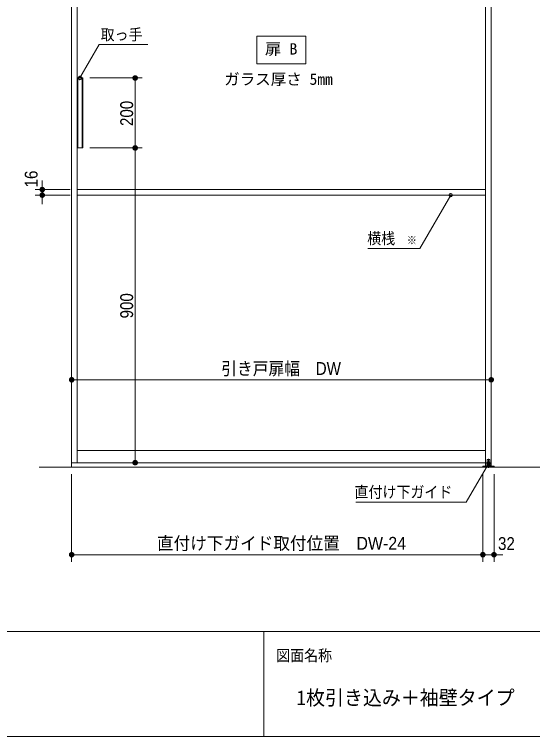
# Model space of a CAD drawing. Units: millimetres, scale not verified. Extents: x -6062 to 6062, y -3045 to 3045.
# Drawn here: x -4651 to -3169, y -2770 to -705 of the extents above; entities that cross this region are included whole.
import ezdxf
from ezdxf.enums import TextEntityAlignment as Align

# ---------------------------------------------------------------- set-up
doc = ezdxf.new("R2010")
doc.units = ezdxf.units.MM
doc.header["$LTSCALE"] = 20
for name, color, linetype, lineweight in [('0-0_2寸法-3', 7, 'Continuous', 9), ('0-1_3一般', 7, 'Continuous', 9), ('0-2_2寸法-1', 7, 'Continuous', 9), ('0-3_0', 7, 'Continuous', 9), ('0-4_2寸法-2', 7, 'Continuous', 9), ('0-5_1図面枠', 7, 'Continuous', 9)]:
    doc.layers.add(name, color=color, linetype=linetype, lineweight=lineweight)
doc.styles.add('ＭＳ ゴシック', font='')
doc.styles.add('ＭＳ Ｐゴシック', font='')
doc.styles.get('ＭＳ ゴシック').set_extended_font_data('MS Gothic')
doc.styles.get('ＭＳ Ｐゴシック').set_extended_font_data('MS PGothic')

# ---------------------------------------------------------------- blocks, each defined once
blk = doc.blocks.new('_Dot')
at = {"layer": '0-3_0'}
for p, q in [((-10, 0), (-20, 0)), ((9.78, 2), (-9.78, 2)), ((7.99, 6), (-7.99, 6)), ((9.16, -3.98), (-9.16, -3.98)), ((6, -7.98), (-6, -7.98))]:
    blk.add_line(p, q, dxfattribs=at)
for points in [[(10, 0), (9.92, 1.25), (9.69, 2.49), (9.3, 3.68), (8.76, 4.82), (8.09, 5.88), (7.29, 6.85), (6.37, 7.71), (5.36, 8.44), (4.26, 9.05), (3.09, 9.51), (1.87, 9.82), (0.63, 9.98), (-0.63, 9.98), (-1.87, 9.82), (-3.09, 9.51), (-4.26, 9.05), (-5.36, 8.44), (-6.37, 7.71), (-7.29, 6.85), (-8.09, 5.88), (-8.76, 4.82), (-9.3, 3.68), (-9.69, 2.49), (-9.92, 1.25), (-10, 0), (0, 0)], [(-10, 0), (-9.92, -1.25), (-9.69, -2.49), (-9.3, -3.68), (-8.76, -4.82), (-8.09, -5.88), (-7.29, -6.85), (-6.37, -7.71), (-5.36, -8.44), (-4.26, -9.05), (-3.09, -9.51), (-1.87, -9.82), (-0.63, -9.98), (0.63, -9.98), (1.87, -9.82), (3.09, -9.51), (4.26, -9.05), (5.36, -8.44), (6.37, -7.71), (7.29, -6.85), (8.09, -5.88), (8.76, -4.82), (9.3, -3.68), (9.69, -2.49), (9.92, -1.25), (10, 0), (0, 0)]]:
    blk.add_lwpolyline(points, close=True, dxfattribs=at)
blk = doc.blocks.new('グループ-42')
at = {"layer": '0-1_3一般'}
for p, q in [((-54000, 7000), (-54000, -40000)), ((-4623.5, -40000), (-55863.5, -40000))]:
    blk.add_line(p, q, dxfattribs=at)
blk = doc.blocks.new('グループ-43')
at = {"layer": '0-1_3一般'}
for p, q in [((-54000, 6100), (-54000, -39740)), ((-53680, 6100), (-53680, -39740)), ((-30320, -39740), (-30320, 6100)), ((-30320, 6100), (-30320, -40000)), ((-30000, 6100), (-30000, -40000)), ((-53362, -17740), (-53682, -17740)), ((-53642, -21740), (-53642, -17740)), ((-53402, -21740), (-53402, -17740)), ((-53362, -17740), (-53362, -21740)), ((-53680, -24120), (-30320, -24120)), ((-53680, -24440), (-30320, -24440)), ((-30320, -39040), (-53680, -39040)), ((-30235, -39800), (-30235, -39560)), ((-30225, -39550), (-30095, -39550)), ((-30160, -40027.8), (-30160, -39520)), ((-30085, -39560), (-30085, -39800)), ((-54000, -39740), (-30000, -39740)), ((-6320, -40000), (-30320, -40000)), ((-30260, -39922), (-30260, -39862)), ((-30200, -39862), (-30260, -39862)), ((-30260, -39942), (-30260, -39922)), ((-30260, -39922), (-30060, -39922)), ((-29840, -39942), (-30260, -39942)), ((-30085, -39800), (-30235, -39800)), ((-30234, -39800), (-30234, -39862)), ((-30234, -39800), (-30086, -39800)), ((-30120, -39862), (-30200, -39862)), ((-30060, -39862), (-30120, -39862)), ((-30086, -39800), (-30086, -39862)), ((-30060, -39922), (-30060, -39862))]:
    blk.add_line(p, q, dxfattribs=at)
for points in [[(-30000, -39740), (-30000, 6100), (-54000, 6100)], [(-53362, -21740), (-53682, -21740), (-53682, -17740)], [(-30480, -40000), (-29840, -40000), (-29840, -39942)], [(-30260, -39942), (-30480, -39942), (-30480, -40000)], [(-30260, -39922), (-30060, -39922), (-30060, -39942)]]:
    blk.add_lwpolyline(points, dxfattribs=at)
for centre, start, end in [((-30225, -39560), 90, 180), ((-30095, -39560), 0, 90)]:
    blk.add_arc(centre, 10, start, end, dxfattribs=at)
blk = doc.blocks.new('グループ-44')
at = {"layer": '0-1_3一般'}
for name in ['グループ-42', 'グループ-43']:
    blk.add_blockref(name, (0, 0), dxfattribs=at)
blk = doc.blocks.new('グループ-47')
at = {"layer": '0-5_1図面枠'}
for p, q in [((-80000, -49400), (80000, -49400)), ((-43000, -49400), (-43000, -55400))]:
    blk.add_line(p, q, dxfattribs=at)
blk.add_lwpolyline([(-80000, 55400), (80000, 55400), (80000, -55400), (-80000, -55400)], close=True, dxfattribs=at)
blk = doc.blocks.new('図面枠')
at = {"layer": '0-5_1図面枠'}
blk.add_blockref('グループ-47', (0, 0), dxfattribs=at)
at = {"layer": '0-5_1図面枠', "style": 'ＭＳ ゴシック', "width": 0.9}
blk.add_text('図面名称', height=650.9, dxfattribs=at).set_placement((-42300.1, -51283.9), align=Align.BOTTOM_LEFT)

msp = doc.modelspace()

# ---------------------------------------------------------------- linework, layer by layer
at = {"layer": '0-0_2寸法-3'}
for p, q in [((-4458.91, -886.01), (-4468.69, -886.01)), ((-4463.63, -882.01), (-4463.97, -882.01)), ((-4463.63, -882.01), (-4463.97, -882.01)), ((-4459.8, -890.01), (-4467.8, -890.01)), ((-3403.33, -1217.01), (-3403.67, -1217.01)), ((-3403.33, -1217.01), (-3403.67, -1217.01)), ((-3398.61, -1221.01), (-3408.39, -1221.01)), ((-3399.5, -1225.01), (-3407.5, -1225.01)), ((-3290.61, -1989.01), (-3300.39, -1989.01)), ((-3291.5, -1993.01), (-3299.5, -1993.01)), ((-3295.33, -1985.01), (-3295.67, -1985.01)), ((-3295.33, -1985.01), (-3295.67, -1985.01))]:
    msp.add_line(p, q, dxfattribs=at)
msp.add_lwpolyline([(-3957.5, -767), (-3817.5, -767), (-3817.5, -847), (-3957.5, -847)], close=True, dxfattribs=at)
for points in [[(-4463.8, -887), (-4408.56, -791.33), (-4270.04, -791.33)], [(-3640.84, -1374.84), (-3491.74, -1374.84), (-3403.5, -1222)], [(-3295.5, -1990), (-3359.01, -2100), (-3675.02, -2100)]]:
    msp.add_lwpolyline(points, dxfattribs=at)
for centre in [(-4463.8, -887), (-4463.8, -887), (-3403.5, -1222), (-3403.5, -1222), (-3295.5, -1990), (-3295.5, -1990)]:
    msp.add_circle(centre, 5.01, dxfattribs=at)
at = {"layer": '0-2_2寸法-1'}
for p, q in [((-4435.8, -887), (-4285.8, -887)), ((-4305.8, -1074.29), (-4305.8, -899.71)), ((-4435.6, -1087), (-4285.8, -1087)), ((-4435.6, -1087), (-4285.8, -1087)), ((-4305.8, -1099.71), (-4305.8, -1974.29)), ((-4487.5, -1730), (-4487.3, -1730)), ((-3287.5, -1730), (-3287.3, -1730)), ((-3300.21, -1750), (-4474.79, -1750)), ((-4435.8, -1987), (-4285.8, -1987)), ((-4487.5, -2020), (-4487.5, -2270)), ((-3311.5, -2017.1), (-3311.5, -2270)), ((-4474.79, -2250), (-3324.21, -2250))]:
    msp.add_line(p, q, dxfattribs=at)
at = {"layer": '0-4_2寸法-2'}
for p, q in [((-4571.5, -1193.29), (-4571.5, -1180.58)), ((-4491.5, -1206), (-4591.5, -1206)), ((-4571.5, -1222), (-4571.5, -1206)), ((-4491.5, -1222), (-4591.5, -1222)), ((-4571.5, -1234.71), (-4571.5, -1247.42)), ((-3311.5, -2017.1), (-3311.5, -2270)), ((-3279.5, -2020), (-3279.5, -2270)), ((-3324.21, -2250), (-3336.92, -2250)), ((-3311.5, -2250), (-3279.5, -2250)), ((-3266.79, -2250), (-3254.08, -2250))]:
    msp.add_line(p, q, dxfattribs=at)

# ---------------------------------------------------------------- block references
at = {"layer": '0-1_3一般', "xscale": 0.05, "yscale": 0.05}
msp.add_blockref('グループ-44', (-1787.5, 0), dxfattribs=at)
at = {"layer": '0-2_2寸法-1', "xscale": 0.6356201, "yscale": 0.6356201}
for p, rotation in [((-4305.8, -887), 90), ((-4305.8, -1087), 270), ((-4305.8, -1087), 90), ((-4487.5, -1750), 180), ((-4305.8, -1987), 270), ((-4487.5, -2250), 180)]:
    msp.add_blockref('_Dot', p, dxfattribs=dict(at, rotation=rotation))
for p in [(-3287.5, -1750), (-3311.5, -2250)]:
    msp.add_blockref('_Dot', p, dxfattribs=at)
at = {"layer": '0-4_2寸法-2', "xscale": 0.6356201, "yscale": 0.6356201}
for p, rotation in [((-4571.5, -1206), 270), ((-4571.5, -1222), 90), ((-3279.5, -2250), 180)]:
    msp.add_blockref('_Dot', p, dxfattribs=dict(at, rotation=rotation))
msp.add_blockref('_Dot', (-3311.5, -2250), dxfattribs=at)
at = {"layer": '0-5_1図面枠', "xscale": 0.05, "yscale": 0.05}
msp.add_blockref('図面枠', (-1787.5, 0), dxfattribs=at)

# ---------------------------------------------------------------- texts
at = {"layer": '0-0_2寸法-3', "style": 'ＭＳ ゴシック'}
for s, height, width, p in [('取っ手', 32.55, 0.9, (-4404.71, -788.94)), ('扉 B', 32.55, 1.05, (-3934.86, -829.87)), ('横桟', 32.55, 0.9, (-3642.2, -1371.66)), ('※', 23.31, 0.9, (-3528.84, -1369.88)), ('直付け下ガイド', 32.55, 0.9, (-3678.47, -2096.83))]:
    msp.add_text(s, height=height, dxfattribs=dict(at, width=width)).set_placement(p, align=Align.BOTTOM_LEFT)
msp.add_text('ガラス厚さ 5mm', height=32.55, dxfattribs=at).set_placement((-4051.29, -916.45), align=Align.BOTTOM_LEFT)
at = {"layer": '0-2_2寸法-1', "style": 'ＭＳ Ｐゴシック', "width": 0.9}
for s, p in [('200', (-4300.84, -1024.28)), ('900', (-4300.84, -1574.38))]:
    msp.add_text(s, height=36.66, rotation=90, dxfattribs=at).set_placement(p, align=Align.BOTTOM_LEFT)
at = {"layer": '0-2_2寸法-1', "style": 'ＭＳ Ｐゴシック'}
for s, width, p in [('引き戸扉幅\u3000DW', 0.9, (-4059.66, -1747.07)), ('直付け下ガイド取付位置\u3000DW-24', 0.95, (-4243.58, -2246.79))]:
    msp.add_text(s, height=36.69, dxfattribs=dict(at, width=width)).set_placement(p, align=Align.BOTTOM_LEFT)
at = {"layer": '0-4_2寸法-2', "style": 'ＭＳ Ｐゴシック', "width": 0.9}
msp.add_text('16', height=36.66, rotation=90, dxfattribs=at).set_placement((-4573.98, -1199.9), align=Align.BOTTOM_LEFT)
msp.add_text('32', height=36.66, dxfattribs=at).set_placement((-3268.09, -2247.52), align=Align.BOTTOM_LEFT)
at = {"layer": '0-5_1図面枠', "style": 'ＭＳ ゴシック', "width": 0.95}
msp.add_text('1枚引き込み＋袖壁タイプ \u3000特寸 右勝手R-N（横桟入り）', height=41.84, dxfattribs=at).set_placement((-3844.15, -2692.37), align=Align.BOTTOM_LEFT)

doc.saveas('drawing.dxf')
